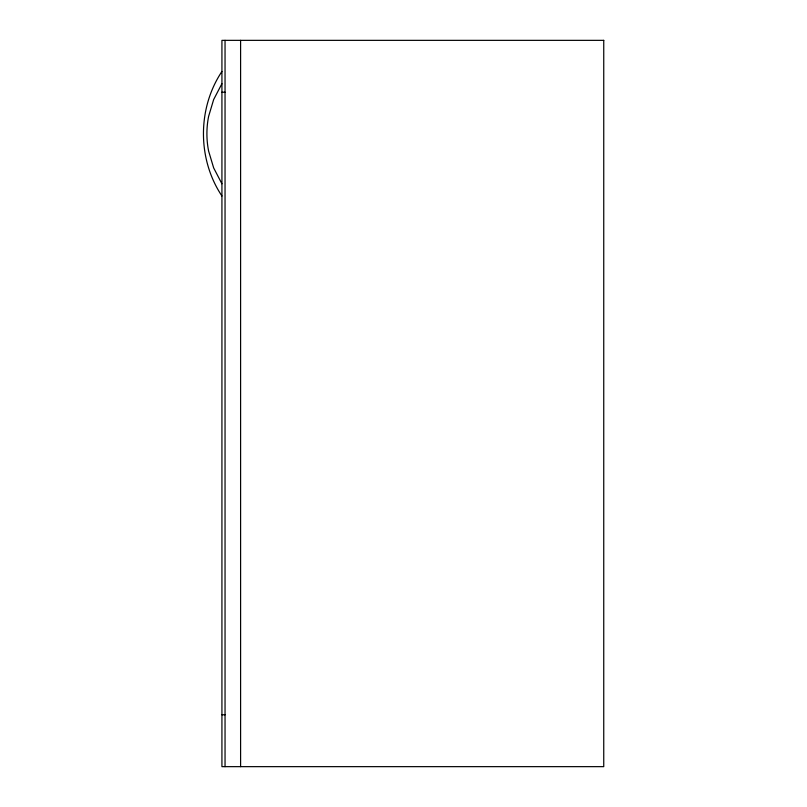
<?xml version="1.0" encoding="UTF-8"?>
<svg xmlns="http://www.w3.org/2000/svg" width="807" height="807" viewBox="0 0 807 807"><rect width="100%" height="100%" fill="white"/><g stroke="black" fill="none" stroke-linecap="round" stroke-linejoin="round"><path stroke-width="1.21" d="M221.925 71.48C197.301 108.309 197.301 159.15 221.925 195.99M221.925 83.676L213.663 99.543L208.61 116.39A89.335 89.335 0 0 0 208.61 151.08L213.663 167.917L221.925 183.784M221.925 92.23L225.042 92.23M221.925 714.77L225.042 714.77M240.597 40.35L240.597 766.65M225.042 40.35L225.042 766.65M603.747 40.35L221.925 40.35L221.925 766.65L603.747 766.65L603.747 40.35"/></g></svg>
